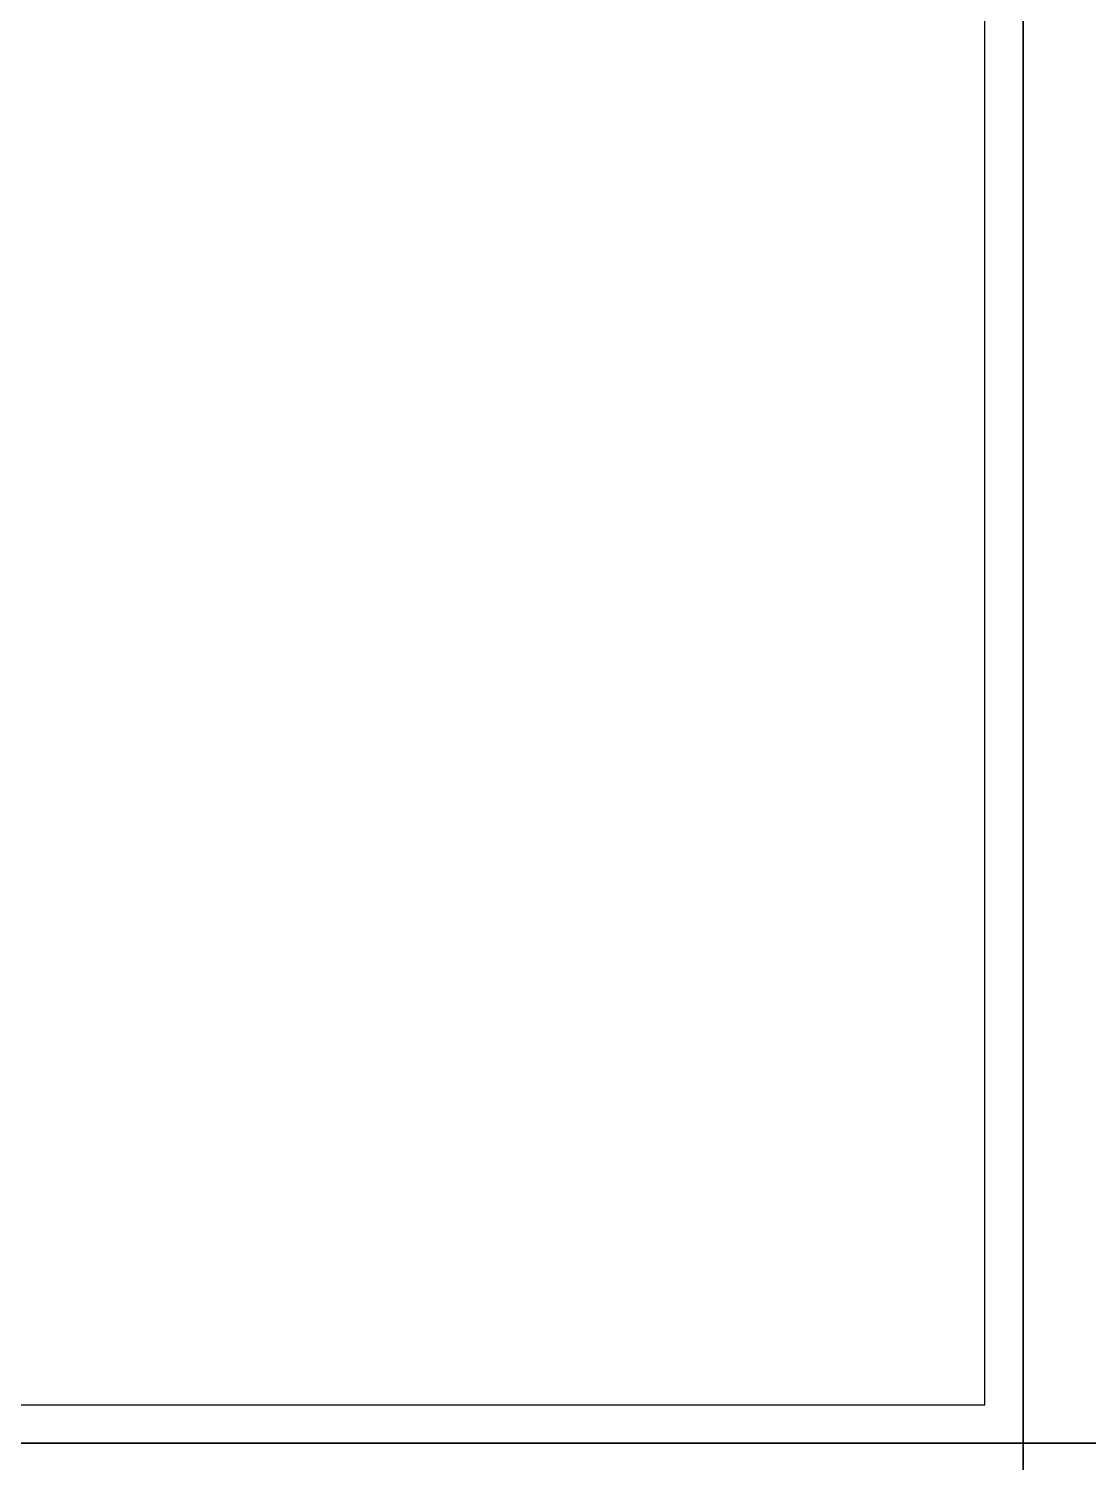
# Model space of a CAD drawing. Header units: millimetres. Extents: x -7516 to 14738, y -3327 to 3625.
# Drawn here: x 3469.7 to 3608, y 2731.3 to 2918.4 of the extents above; entities that cross this region are included whole.
import ezdxf

# ---------------------------------------------------------------- set-up
doc = ezdxf.new("R2010")
doc.units = ezdxf.units.MM
doc.header["$LTSCALE"] = 1.5
doc.layers.add('Основные тонкие', color=7, linetype='Continuous')

msp = doc.modelspace()

# ---------------------------------------------------------------- linework, layer by layer
at = {"color": 18, "true_color": 0x000000}
for points in [[(3178.98, 2733.78), (3599.48, 2733.78), (3599.48, 3030.78), (3178.98, 3030.78)], [(3599.48, 2733.78), (4019.98, 2733.78), (4019.98, 3030.78), (3599.48, 3030.78)], [(3178.98, 2436.78), (3599.48, 2436.78), (3599.48, 2733.78), (3178.98, 2733.78)], [(3599.48, 2436.78), (4019.98, 2436.78), (4019.98, 2733.78), (3599.48, 2733.78)]]:
    msp.add_lwpolyline(points, close=True, dxfattribs=at)
at = {"layer": 'Основные тонкие'}
msp.add_lwpolyline([(3198.98, 2738.78), (3594.48, 2738.78), (3594.48, 3025.78), (3198.98, 3025.78)], close=True, dxfattribs=at)

doc.saveas('drawing.dxf')
